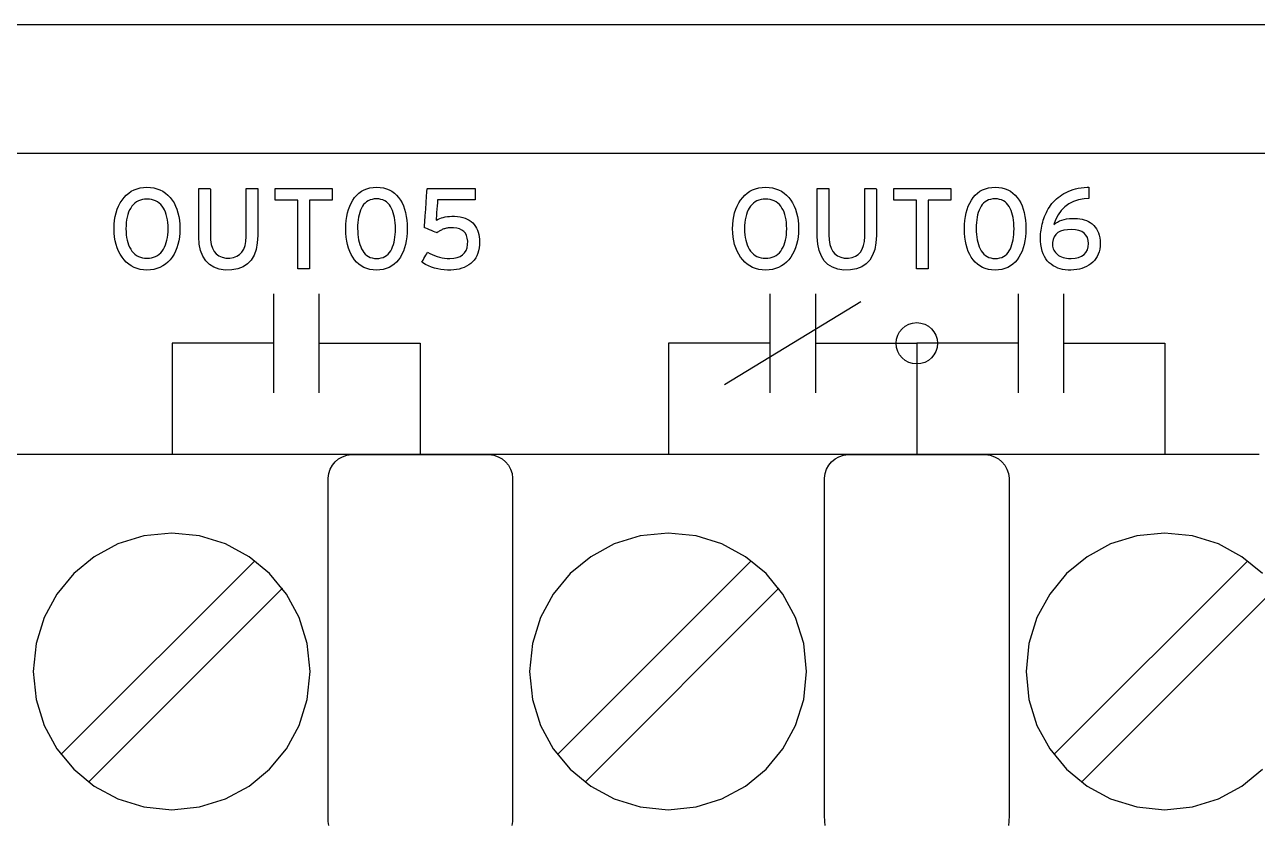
# Model space of a CAD drawing. Extents: x 1 to 47.7, y 0.2 to 35.
# Drawn here: x 29.093 to 30.583, y 14.148 to 15.115 of the extents above; entities that cross this region are included whole.
import ezdxf

# ---------------------------------------------------------------- set-up
doc = ezdxf.new("R2010")
doc.units = 0
doc.header["$MEASUREMENT"] = 0
doc.layers.add('7_0_____DWG', color=7, linetype='CONTINUOUS')

msp = doc.modelspace()

# ---------------------------------------------------------------- linework, layer by layer
at = {"layer": '7_0_____DWG'}
for points in [[(29.0528, 15.1152), (29.1313, 15.1152), (29.2105, 15.1152), (29.2904, 15.1152), (29.371, 15.1152), (29.4523, 15.1152), (29.5343, 15.1152), (29.617, 15.1152), (29.7003, 15.1152), (29.7842, 15.1152), (29.8687, 15.1152), (29.9539, 15.1152), (30.0397, 15.1152), (30.126, 15.1152), (30.2129, 15.1152), (30.3004, 15.1152), (30.3884, 15.1152), (30.5661, 15.1152), (30.7458, 15.1152)], [(28.9854, 14.9598), (29.0998, 14.9598), (29.2156, 14.9598), (29.3328, 14.9598), (29.4512, 14.9598), (29.5708, 14.9598), (29.6916, 14.9598), (29.8135, 14.9598), (29.9364, 14.9598), (30.0602, 14.9598), (30.3105, 14.9598), (30.5639, 14.9598), (30.8198, 14.9598), (31.0777, 14.9598), (31.3372, 14.9598), (31.8587, 14.9598), (32.3802, 14.9598)], [(29.437, 14.9028), (29.437, 14.8199), (29.4229, 14.8199), (29.4229, 14.9028), (29.3955, 14.9028), (29.3955, 14.9171), (29.4645, 14.9171), (29.4645, 14.9028), (29.437, 14.9028)], [(30.1847, 14.9028), (30.1847, 14.8199), (30.1706, 14.8199), (30.1706, 14.9028), (30.1431, 14.9028), (30.1431, 14.9171), (30.2122, 14.9171), (30.2122, 14.9028), (30.1847, 14.9028)], [(29.3934, 14.7899), (29.3934, 14.6699)], [(29.4484, 14.7899), (29.4484, 14.6699)], [(30.1034, 14.7799), (29.9384, 14.6799)], [(29.9934, 14.7899), (29.9934, 14.6699)], [(30.0484, 14.7899), (30.0484, 14.6699)], [(30.2934, 14.7899), (30.2934, 14.6699)], [(30.3484, 14.7899), (30.3484, 14.6699)], [(29.3934, 14.7299), (29.2709, 14.7299), (29.2709, 14.5953)], [(29.4484, 14.7299), (29.5709, 14.7299), (29.5709, 14.5953)], [(29.9934, 14.7299), (29.8709, 14.7299), (29.8709, 14.5953)], [(30.0484, 14.7299), (30.1709, 14.7299), (30.1709, 14.5953)], [(30.2934, 14.7299), (30.1709, 14.7299), (30.1709, 14.5953)], [(30.3484, 14.7299), (30.4709, 14.7299), (30.4709, 14.5953)], [(30.5847, 14.5953), (30.4683, 14.5953), (30.3469, 14.5953), (30.2211, 14.5953), (30.0913, 14.5953), (29.9579, 14.5953), (29.8214, 14.5953), (29.6822, 14.5953), (29.5408, 14.5953), (29.2531, 14.5953), (28.9618, 14.5953)], [(29.4603, 14.147), (29.4596, 14.1516), (29.4595, 14.1591), (29.4595, 14.1913), (29.4595, 14.2454), (29.4595, 14.3131), (29.4595, 14.3861), (29.4595, 14.4561), (29.4595, 14.5149), (29.4595, 14.5543), (29.4595, 14.567), (29.4602, 14.5726), (29.462, 14.5778), (29.4646, 14.5825), (29.468, 14.5866), (29.4722, 14.5901), (29.4769, 14.5927), (29.4822, 14.5946), (29.4879, 14.5954), (29.4928, 14.5954), (29.507, 14.5954), (29.5293, 14.5954), (29.5565, 14.5954), (29.5854, 14.5954), (29.6126, 14.5954), (29.6349, 14.5954), (29.6491, 14.5954), (29.6541, 14.5954), (29.6597, 14.5946), (29.665, 14.5927), (29.6697, 14.5901), (29.6739, 14.5866), (29.6773, 14.5825), (29.6799, 14.5778), (29.6817, 14.5726), (29.6824, 14.567), (29.6824, 14.5543), (29.6824, 14.5149), (29.6824, 14.4561), (29.6824, 14.3861), (29.6824, 14.3131), (29.6824, 14.2454), (29.6824, 14.1913), (29.6824, 14.1591), (29.6823, 14.1516), (29.6816, 14.1469)], [(30.0603, 14.147), (30.0596, 14.1516), (30.0595, 14.1591), (30.0595, 14.1913), (30.0595, 14.2454), (30.0595, 14.3131), (30.0595, 14.3861), (30.0595, 14.4561), (30.0595, 14.5149), (30.0595, 14.5543), (30.0595, 14.567), (30.0602, 14.5726), (30.062, 14.5778), (30.0646, 14.5825), (30.068, 14.5866), (30.0722, 14.5901), (30.0769, 14.5927), (30.0822, 14.5946), (30.0879, 14.5954), (30.0928, 14.5954), (30.107, 14.5954), (30.1293, 14.5954), (30.1565, 14.5954), (30.1854, 14.5954), (30.2126, 14.5954), (30.2349, 14.5954), (30.2491, 14.5954), (30.2541, 14.5954), (30.2597, 14.5946), (30.265, 14.5927), (30.2697, 14.5901), (30.2739, 14.5866), (30.2773, 14.5825), (30.2799, 14.5778), (30.2817, 14.5726), (30.2824, 14.567), (30.2824, 14.5543), (30.2824, 14.5149), (30.2824, 14.4561), (30.2824, 14.3861), (30.2824, 14.3131), (30.2824, 14.2454), (30.2824, 14.1913), (30.2824, 14.1591), (30.2823, 14.1516), (30.2816, 14.1469)], [(30.5887, 14.4514), (30.5639, 14.4719), (30.5355, 14.4873), (30.5041, 14.4971), (30.4704, 14.5005), (30.4367, 14.4971), (30.4052, 14.4873), (30.3768, 14.4719), (30.352, 14.4514), (30.3316, 14.4266), (30.3162, 14.3982), (30.3064, 14.3668), (30.303, 14.3331), (30.3064, 14.2994), (30.3162, 14.268), (30.3316, 14.2396), (30.352, 14.2149), (30.3768, 14.1945), (30.4052, 14.1791), (30.4367, 14.1694), (30.4704, 14.166), (30.5041, 14.1694), (30.5355, 14.1791), (30.5639, 14.1945), (30.5887, 14.2149)], [(29.1366, 14.2328), (29.3708, 14.4671)], [(29.7366, 14.2328), (29.9708, 14.4671)], [(30.3366, 14.2328), (30.5709, 14.4671)], [(29.17, 14.1994), (29.4043, 14.4337)], [(29.77, 14.1994), (30.0043, 14.4337)], [(30.37, 14.1994), (30.6043, 14.4337)]]:
    msp.add_lwpolyline(points, dxfattribs=at)
for points in [[(29.2804, 14.8685), (29.2803, 14.8634), (29.2798, 14.8584), (29.2791, 14.8538), (29.278, 14.8493), (29.2767, 14.8452), (29.2751, 14.8412), (29.2732, 14.8376), (29.271, 14.8341), (29.2685, 14.8309), (29.2658, 14.8281), (29.2628, 14.8255), (29.2596, 14.8234), (29.2562, 14.8216), (29.2526, 14.8203), (29.2488, 14.8192), (29.2448, 14.8186), (29.2405, 14.8183), (29.2363, 14.8186), (29.2323, 14.8192), (29.2285, 14.8203), (29.2249, 14.8216), (29.2216, 14.8234), (29.2184, 14.8255), (29.2155, 14.8281), (29.2129, 14.8309), (29.2104, 14.8341), (29.2081, 14.8376), (29.2062, 14.8412), (29.2045, 14.8452), (29.2032, 14.8493), (29.2021, 14.8538), (29.2013, 14.8584), (29.2009, 14.8634), (29.2007, 14.8685), (29.2009, 14.8737), (29.2013, 14.8786), (29.2021, 14.8833), (29.2032, 14.8878), (29.2045, 14.892), (29.2062, 14.8959), (29.2081, 14.8996), (29.2104, 14.9031), (29.2129, 14.9063), (29.2155, 14.9091), (29.2184, 14.9116), (29.2216, 14.9137), (29.2249, 14.9154), (29.2285, 14.9168), (29.2323, 14.9178), (29.2363, 14.9184), (29.2405, 14.9186), (29.2448, 14.9184), (29.2488, 14.9178), (29.2526, 14.9168), (29.2562, 14.9154), (29.2596, 14.9137), (29.2628, 14.9116), (29.2658, 14.9091), (29.2685, 14.9063), (29.271, 14.9031), (29.2732, 14.8996), (29.2751, 14.8959), (29.2767, 14.892), (29.278, 14.8878), (29.2791, 14.8833), (29.2798, 14.8786), (29.2803, 14.8737)], [(29.3745, 14.8604), (29.3739, 14.8513), (29.3724, 14.8433), (29.3699, 14.8364), (29.3665, 14.8306), (29.3621, 14.8259), (29.3568, 14.8224), (29.3504, 14.8199), (29.3432, 14.8186), (29.3351, 14.8185), (29.3278, 14.8196), (29.3214, 14.8219), (29.316, 14.8253), (29.3115, 14.8297), (29.3079, 14.8353), (29.3053, 14.842), (29.3037, 14.8499), (29.303, 14.8588), (29.303, 14.8621), (29.303, 14.8671), (29.303, 14.8748), (29.303, 14.884), (29.303, 14.8938), (29.303, 14.903), (29.303, 14.9107), (29.303, 14.9157), (29.303, 14.9171), (29.3037, 14.9171), (29.3053, 14.9171), (29.3074, 14.9171), (29.3098, 14.9171), (29.3122, 14.9171), (29.3144, 14.9171), (29.3161, 14.9171), (29.317, 14.9171), (29.3171, 14.9163), (29.3171, 14.912), (29.3171, 14.9048), (29.3171, 14.8959), (29.3171, 14.8862), (29.3171, 14.8768), (29.3171, 14.8688), (29.3171, 14.8632), (29.3171, 14.8611), (29.3173, 14.8549), (29.3182, 14.8495), (29.3197, 14.8449), (29.3217, 14.841), (29.3243, 14.8379), (29.3275, 14.8355), (29.3313, 14.8339), (29.3357, 14.833), (29.3406, 14.8329), (29.3452, 14.8336), (29.3491, 14.8351), (29.3525, 14.8372), (29.3553, 14.8401), (29.3575, 14.8437), (29.359, 14.848), (29.36, 14.8531), (29.3604, 14.8589), (29.3604, 14.8615), (29.3604, 14.8666), (29.3604, 14.8743), (29.3604, 14.8837), (29.3604, 14.8936), (29.3604, 14.9029), (29.3604, 14.9106), (29.3604, 14.9157), (29.3604, 14.9171), (29.3612, 14.9171), (29.3627, 14.9171), (29.3648, 14.9171), (29.3672, 14.9171), (29.3696, 14.9171), (29.3718, 14.9171), (29.3735, 14.9171), (29.3744, 14.9171), (29.3745, 14.9163), (29.3745, 14.9119), (29.3745, 14.9047), (29.3745, 14.8956), (29.3745, 14.8858), (29.3745, 14.8763), (29.3745, 14.8682), (29.3745, 14.8625)], [(29.5551, 14.8687), (29.555, 14.8635), (29.5546, 14.8586), (29.5539, 14.8539), (29.553, 14.8495), (29.5518, 14.8453), (29.5504, 14.8414), (29.5487, 14.8376), (29.5468, 14.8342), (29.5446, 14.8309), (29.5421, 14.8281), (29.5394, 14.8255), (29.5364, 14.8234), (29.5332, 14.8216), (29.5297, 14.8203), (29.526, 14.8192), (29.522, 14.8186), (29.5178, 14.8183), (29.5137, 14.8186), (29.5098, 14.8192), (29.5061, 14.8202), (29.5027, 14.8216), (29.4995, 14.8234), (29.4965, 14.8255), (29.4938, 14.828), (29.4914, 14.8308), (29.4892, 14.834), (29.4872, 14.8374), (29.4855, 14.8411), (29.4841, 14.845), (29.4829, 14.8492), (29.482, 14.8536), (29.4814, 14.8583), (29.481, 14.8632), (29.4808, 14.8684), (29.481, 14.8736), (29.4814, 14.8785), (29.482, 14.8832), (29.483, 14.8876), (29.4841, 14.8918), (29.4856, 14.8958), (29.4873, 14.8995), (29.4893, 14.903), (29.4915, 14.9062), (29.494, 14.9091), (29.4967, 14.9116), (29.4997, 14.9137), (29.5029, 14.9155), (29.5063, 14.9168), (29.51, 14.9178), (29.5139, 14.9184), (29.5181, 14.9186), (29.5223, 14.9184), (29.5263, 14.9178), (29.53, 14.9168), (29.5334, 14.9154), (29.5366, 14.9137), (29.5396, 14.9116), (29.5423, 14.9091), (29.5447, 14.9063), (29.5469, 14.9031), (29.5488, 14.8997), (29.5505, 14.896), (29.5519, 14.8921), (29.553, 14.8879), (29.5539, 14.8834), (29.5546, 14.8788), (29.555, 14.8738)], [(29.6426, 14.8529), (29.6425, 14.849), (29.6421, 14.8453), (29.6414, 14.8419), (29.6404, 14.8387), (29.6392, 14.8358), (29.6378, 14.8331), (29.636, 14.8306), (29.6341, 14.8284), (29.6318, 14.8264), (29.6294, 14.8246), (29.6268, 14.8231), (29.624, 14.8217), (29.6211, 14.8206), (29.618, 14.8197), (29.6147, 14.8191), (29.6112, 14.8186), (29.6076, 14.8184), (29.6037, 14.8184), (29.5997, 14.8186), (29.5958, 14.8191), (29.592, 14.8198), (29.5882, 14.8208), (29.5845, 14.822), (29.5809, 14.8235), (29.5773, 14.8252), (29.5739, 14.8272), (29.5728, 14.8281), (29.5734, 14.8291), (29.5742, 14.8306), (29.5753, 14.8325), (29.5765, 14.8345), (29.5776, 14.8365), (29.5786, 14.8382), (29.5792, 14.8394), (29.5795, 14.84), (29.5822, 14.8386), (29.5851, 14.8371), (29.5881, 14.8359), (29.5911, 14.8348), (29.5941, 14.834), (29.5971, 14.8333), (29.6001, 14.8328), (29.6032, 14.8325), (29.6065, 14.8324), (29.6112, 14.8328), (29.6153, 14.8337), (29.6189, 14.835), (29.6219, 14.8369), (29.6243, 14.8393), (29.6262, 14.8421), (29.6274, 14.8455), (29.6281, 14.8494), (29.6282, 14.8535), (29.6277, 14.8571), (29.6268, 14.8602), (29.6253, 14.8629), (29.6234, 14.8652), (29.621, 14.8669), (29.6182, 14.8683), (29.6149, 14.8691), (29.611, 14.8696), (29.6085, 14.8696), (29.6072, 14.8696), (29.6059, 14.8695), (29.6047, 14.8694), (29.6035, 14.8692), (29.6024, 14.869), (29.6013, 14.8688), (29.6002, 14.8685), (29.5992, 14.8682), (29.5982, 14.8678), (29.5972, 14.8674), (29.5963, 14.8669), (29.5953, 14.8664), (29.5944, 14.8659), (29.5935, 14.8654), (29.5927, 14.8648), (29.5918, 14.8641), (29.591, 14.8635), (29.5904, 14.8637), (29.589, 14.8643), (29.5869, 14.8652), (29.5844, 14.8662), (29.5819, 14.8672), (29.5795, 14.8682), (29.5775, 14.869), (29.5763, 14.8695), (29.5759, 14.8697), (29.5761, 14.8721), (29.5764, 14.8772), (29.5769, 14.8841), (29.5774, 14.892), (29.578, 14.9), (29.5785, 14.9074), (29.5789, 14.9131), (29.5791, 14.9165), (29.5796, 14.9171), (29.5833, 14.9171), (29.5901, 14.9171), (29.5989, 14.9171), (29.6086, 14.9171), (29.6183, 14.9171), (29.6269, 14.9171), (29.6334, 14.9171), (29.6368, 14.9171), (29.637, 14.9169), (29.637, 14.9158), (29.637, 14.914), (29.637, 14.9119), (29.637, 14.9095), (29.637, 14.9072), (29.637, 14.9053), (29.637, 14.9039), (29.637, 14.9033), (29.6357, 14.9033), (29.6316, 14.9033), (29.6255, 14.9033), (29.6182, 14.9033), (29.6105, 14.9033), (29.6032, 14.9033), (29.5971, 14.9033), (29.5931, 14.9033), (29.5918, 14.9032), (29.5917, 14.9022), (29.5915, 14.8997), (29.5912, 14.8961), (29.5909, 14.8921), (29.5906, 14.8879), (29.5903, 14.884), (29.5901, 14.8809), (29.59, 14.879), (29.5905, 14.8789), (29.5924, 14.8799), (29.5944, 14.8808), (29.5965, 14.8816), (29.5987, 14.8822), (29.6011, 14.8827), (29.6036, 14.8831), (29.6062, 14.8834), (29.609, 14.8835), (29.6123, 14.8835), (29.6158, 14.8833), (29.619, 14.8828), (29.6221, 14.8821), (29.6249, 14.8812), (29.6276, 14.8801), (29.63, 14.8787), (29.6322, 14.8772), (29.6342, 14.8754), (29.636, 14.8734), (29.6375, 14.8713), (29.6389, 14.8691), (29.64, 14.8667), (29.641, 14.8642), (29.6417, 14.8616), (29.6422, 14.8588), (29.6425, 14.8559)], [(30.0281, 14.8685), (30.0279, 14.8634), (30.0274, 14.8584), (30.0267, 14.8538), (30.0257, 14.8493), (30.0243, 14.8452), (30.0227, 14.8412), (30.0208, 14.8376), (30.0186, 14.8341), (30.0162, 14.8309), (30.0134, 14.8281), (30.0105, 14.8255), (30.0073, 14.8234), (30.0039, 14.8216), (30.0003, 14.8203), (29.9965, 14.8192), (29.9924, 14.8186), (29.9881, 14.8183), (29.9839, 14.8186), (29.9799, 14.8192), (29.9761, 14.8203), (29.9725, 14.8216), (29.9692, 14.8234), (29.9661, 14.8255), (29.9632, 14.8281), (29.9605, 14.8309), (29.958, 14.8341), (29.9558, 14.8376), (29.9538, 14.8412), (29.9522, 14.8452), (29.9508, 14.8493), (29.9498, 14.8538), (29.949, 14.8584), (29.9485, 14.8634), (29.9483, 14.8685), (29.9485, 14.8737), (29.949, 14.8786), (29.9498, 14.8833), (29.9508, 14.8878), (29.9522, 14.892), (29.9538, 14.8959), (29.9558, 14.8996), (29.958, 14.9031), (29.9605, 14.9063), (29.9632, 14.9091), (29.9661, 14.9116), (29.9692, 14.9137), (29.9725, 14.9154), (29.9761, 14.9168), (29.9799, 14.9178), (29.9839, 14.9184), (29.9881, 14.9186), (29.9924, 14.9184), (29.9965, 14.9178), (30.0003, 14.9168), (30.0039, 14.9154), (30.0073, 14.9137), (30.0105, 14.9116), (30.0134, 14.9091), (30.0162, 14.9063), (30.0186, 14.9031), (30.0208, 14.8996), (30.0227, 14.8959), (30.0243, 14.892), (30.0257, 14.8878), (30.0267, 14.8833), (30.0274, 14.8786), (30.0279, 14.8737)], [(30.1221, 14.8604), (30.1216, 14.8513), (30.1201, 14.8433), (30.1176, 14.8364), (30.1142, 14.8306), (30.1098, 14.8259), (30.1044, 14.8224), (30.0981, 14.8199), (30.0908, 14.8186), (30.0828, 14.8185), (30.0754, 14.8196), (30.069, 14.8219), (30.0636, 14.8253), (30.0591, 14.8297), (30.0556, 14.8353), (30.053, 14.842), (30.0513, 14.8499), (30.0506, 14.8588), (30.0506, 14.8621), (30.0506, 14.8671), (30.0506, 14.8748), (30.0506, 14.884), (30.0506, 14.8938), (30.0506, 14.903), (30.0506, 14.9107), (30.0506, 14.9157), (30.0506, 14.9171), (30.0514, 14.9171), (30.0529, 14.9171), (30.055, 14.9171), (30.0574, 14.9171), (30.0598, 14.9171), (30.062, 14.9171), (30.0637, 14.9171), (30.0646, 14.9171), (30.0647, 14.9163), (30.0647, 14.912), (30.0647, 14.9048), (30.0647, 14.8959), (30.0647, 14.8862), (30.0647, 14.8768), (30.0647, 14.8688), (30.0647, 14.8632), (30.0647, 14.8611), (30.065, 14.8549), (30.0659, 14.8495), (30.0673, 14.8449), (30.0694, 14.841), (30.072, 14.8379), (30.0752, 14.8355), (30.079, 14.8339), (30.0833, 14.833), (30.0882, 14.8329), (30.0928, 14.8336), (30.0968, 14.8351), (30.1001, 14.8372), (30.1029, 14.8401), (30.1051, 14.8437), (30.1067, 14.848), (30.1077, 14.8531), (30.108, 14.8589), (30.108, 14.8615), (30.108, 14.8666), (30.108, 14.8743), (30.108, 14.8837), (30.108, 14.8936), (30.108, 14.9029), (30.108, 14.9106), (30.108, 14.9157), (30.1081, 14.9171), (30.1088, 14.9171), (30.1103, 14.9171), (30.1124, 14.9171), (30.1148, 14.9171), (30.1173, 14.9171), (30.1195, 14.9171), (30.1211, 14.9171), (30.122, 14.9171), (30.1221, 14.9163), (30.1221, 14.9119), (30.1221, 14.9047), (30.1221, 14.8956), (30.1221, 14.8858), (30.1221, 14.8763), (30.1221, 14.8682), (30.1221, 14.8625)], [(30.3027, 14.8687), (30.3026, 14.8635), (30.3022, 14.8586), (30.3016, 14.8539), (30.3007, 14.8495), (30.2995, 14.8453), (30.2981, 14.8414), (30.2964, 14.8376), (30.2944, 14.8342), (30.2922, 14.8309), (30.2897, 14.8281), (30.287, 14.8255), (30.284, 14.8234), (30.2808, 14.8216), (30.2774, 14.8203), (30.2736, 14.8192), (30.2697, 14.8186), (30.2655, 14.8183), (30.2613, 14.8186), (30.2574, 14.8192), (30.2537, 14.8202), (30.2503, 14.8216), (30.2471, 14.8234), (30.2442, 14.8255), (30.2415, 14.828), (30.239, 14.8308), (30.2368, 14.834), (30.2349, 14.8374), (30.2332, 14.8411), (30.2317, 14.845), (30.2306, 14.8492), (30.2297, 14.8536), (30.229, 14.8583), (30.2286, 14.8632), (30.2285, 14.8684), (30.2286, 14.8736), (30.229, 14.8785), (30.2297, 14.8832), (30.2306, 14.8876), (30.2318, 14.8918), (30.2332, 14.8958), (30.2349, 14.8995), (30.2369, 14.903), (30.2392, 14.9062), (30.2416, 14.9091), (30.2444, 14.9116), (30.2473, 14.9137), (30.2505, 14.9155), (30.254, 14.9168), (30.2577, 14.9178), (30.2616, 14.9184), (30.2657, 14.9186), (30.2699, 14.9184), (30.2739, 14.9178), (30.2776, 14.9168), (30.281, 14.9154), (30.2842, 14.9137), (30.2872, 14.9116), (30.2899, 14.9091), (30.2923, 14.9063), (30.2945, 14.9031), (30.2965, 14.8997), (30.2981, 14.896), (30.2995, 14.8921), (30.3007, 14.8879), (30.3016, 14.8834), (30.3022, 14.8788), (30.3026, 14.8738)], [(30.3927, 14.8507), (30.3925, 14.8472), (30.392, 14.8438), (30.3913, 14.8407), (30.3903, 14.8378), (30.389, 14.835), (30.3875, 14.8325), (30.3857, 14.8302), (30.3837, 14.828), (30.3813, 14.8261), (30.3789, 14.8244), (30.3762, 14.8228), (30.3734, 14.8215), (30.3705, 14.8205), (30.3674, 14.8196), (30.3642, 14.819), (30.3608, 14.8186), (30.3572, 14.8184), (30.3537, 14.8184), (30.3504, 14.8187), (30.3472, 14.8192), (30.3442, 14.8199), (30.3412, 14.8209), (30.3385, 14.8222), (30.3358, 14.8237), (30.3333, 14.8254), (30.3309, 14.8274), (30.3287, 14.8296), (30.3268, 14.8322), (30.3251, 14.835), (30.3236, 14.8381), (30.3225, 14.8415), (30.3215, 14.8453), (30.3209, 14.8493), (30.3205, 14.8536), (30.3205, 14.8576), (30.3205, 14.8599), (30.3206, 14.8622), (30.3209, 14.8645), (30.3212, 14.8668), (30.3215, 14.8691), (30.322, 14.8715), (30.3225, 14.8739), (30.3231, 14.8763), (30.3238, 14.8787), (30.3246, 14.881), (30.3254, 14.8834), (30.3264, 14.8857), (30.3275, 14.8879), (30.3286, 14.8902), (30.3299, 14.8924), (30.3313, 14.8945), (30.3327, 14.8967), (30.3343, 14.8988), (30.3361, 14.9008), (30.3379, 14.9027), (30.3399, 14.9045), (30.3419, 14.9062), (30.3441, 14.9079), (30.3464, 14.9095), (30.3488, 14.9109), (30.3513, 14.9123), (30.354, 14.9136), (30.3568, 14.9148), (30.3598, 14.9157), (30.3629, 14.9166), (30.3661, 14.9173), (30.3695, 14.9179), (30.3731, 14.9183), (30.3768, 14.9186), (30.3788, 14.9185), (30.3788, 14.9176), (30.3788, 14.916), (30.3788, 14.9139), (30.3788, 14.9115), (30.3788, 14.9092), (30.3788, 14.9072), (30.3788, 14.9057), (30.3788, 14.905), (30.3732, 14.9045), (30.3664, 14.9032), (30.3602, 14.9012), (30.3546, 14.8984), (30.3497, 14.8948), (30.3454, 14.8904), (30.3417, 14.8853), (30.3386, 14.8794), (30.3364, 14.8734), (30.3385, 14.8751), (30.3409, 14.8765), (30.3434, 14.8778), (30.3461, 14.8789), (30.349, 14.8797), (30.352, 14.8804), (30.3553, 14.8808), (30.3588, 14.881), (30.3622, 14.881), (30.3652, 14.8809), (30.368, 14.8805), (30.3708, 14.88), (30.3734, 14.8792), (30.3759, 14.8783), (30.3783, 14.8771), (30.3806, 14.8758), (30.3828, 14.8743), (30.3848, 14.8725), (30.3866, 14.8705), (30.3881, 14.8683), (30.3895, 14.8659), (30.3906, 14.8633), (30.3914, 14.8605), (30.3921, 14.8574), (30.3925, 14.8542)], [(29.2661, 14.8685), (29.266, 14.8723), (29.2657, 14.876), (29.2653, 14.8794), (29.2646, 14.8826), (29.2638, 14.8856), (29.2629, 14.8885), (29.2617, 14.8911), (29.2604, 14.8935), (29.2588, 14.8958), (29.2571, 14.8977), (29.2553, 14.8994), (29.2532, 14.9008), (29.251, 14.902), (29.2486, 14.9029), (29.2461, 14.9036), (29.2434, 14.904), (29.2405, 14.9041), (29.2377, 14.904), (29.235, 14.9036), (29.2325, 14.9029), (29.2302, 14.902), (29.228, 14.9008), (29.226, 14.8994), (29.2241, 14.8977), (29.2224, 14.8958), (29.2209, 14.8935), (29.2195, 14.8911), (29.2183, 14.8885), (29.2173, 14.8856), (29.2165, 14.8826), (29.2159, 14.8794), (29.2154, 14.876), (29.2152, 14.8723), (29.2151, 14.8685), (29.2152, 14.8648), (29.2154, 14.8612), (29.2159, 14.8578), (29.2165, 14.8546), (29.2173, 14.8516), (29.2183, 14.8488), (29.2195, 14.8462), (29.2209, 14.8438), (29.2224, 14.8415), (29.2241, 14.8395), (29.226, 14.8377), (29.228, 14.8362), (29.2302, 14.835), (29.2325, 14.8341), (29.235, 14.8334), (29.2377, 14.833), (29.2405, 14.8328), (29.2434, 14.833), (29.2461, 14.8334), (29.2486, 14.8341), (29.251, 14.835), (29.2532, 14.8362), (29.2553, 14.8377), (29.2571, 14.8395), (29.2588, 14.8415), (29.2604, 14.8438), (29.2617, 14.8462), (29.2629, 14.8488), (29.2638, 14.8516), (29.2646, 14.8546), (29.2653, 14.8578), (29.2657, 14.8612), (29.266, 14.8648)], [(29.5409, 14.8684), (29.5408, 14.872), (29.5406, 14.8755), (29.5402, 14.8788), (29.5397, 14.8819), (29.539, 14.885), (29.5382, 14.8878), (29.5373, 14.8905), (29.5362, 14.8931), (29.5349, 14.8954), (29.5335, 14.8975), (29.5318, 14.8994), (29.53, 14.9009), (29.5279, 14.9022), (29.5257, 14.9032), (29.5233, 14.9039), (29.5207, 14.9044), (29.5178, 14.9045), (29.5151, 14.9044), (29.5125, 14.9039), (29.5101, 14.9032), (29.5079, 14.9022), (29.5059, 14.901), (29.5041, 14.8994), (29.5024, 14.8976), (29.501, 14.8956), (29.4997, 14.8932), (29.4986, 14.8907), (29.4976, 14.8881), (29.4968, 14.8852), (29.4962, 14.8823), (29.4957, 14.8791), (29.4953, 14.8758), (29.4951, 14.8723), (29.4951, 14.8687), (29.4952, 14.8651), (29.4954, 14.8616), (29.4958, 14.8583), (29.4963, 14.8552), (29.497, 14.8522), (29.4978, 14.8494), (29.4988, 14.8467), (29.5, 14.8442), (29.5013, 14.8418), (29.5027, 14.8397), (29.5044, 14.8378), (29.5062, 14.8362), (29.5082, 14.8349), (29.5104, 14.8338), (29.5128, 14.8331), (29.5154, 14.8326), (29.5181, 14.8324), (29.5209, 14.8326), (29.5235, 14.8331), (29.526, 14.8338), (29.5282, 14.8348), (29.5302, 14.8361), (29.532, 14.8377), (29.5337, 14.8396), (29.5351, 14.8417), (29.5363, 14.8441), (29.5374, 14.8466), (29.5383, 14.8492), (29.5391, 14.852), (29.5397, 14.855), (29.5402, 14.8581), (29.5406, 14.8614), (29.5408, 14.8648)], [(30.0137, 14.8685), (30.0136, 14.8723), (30.0134, 14.876), (30.0129, 14.8794), (30.0123, 14.8826), (30.0115, 14.8856), (30.0105, 14.8885), (30.0093, 14.8911), (30.008, 14.8935), (30.0065, 14.8958), (30.0048, 14.8977), (30.0029, 14.8994), (30.0009, 14.9008), (29.9987, 14.902), (29.9963, 14.9029), (29.9937, 14.9036), (29.991, 14.904), (29.9881, 14.9041), (29.9853, 14.904), (29.9827, 14.9036), (29.9801, 14.9029), (29.9778, 14.902), (29.9756, 14.9008), (29.9736, 14.8994), (29.9718, 14.8977), (29.9701, 14.8958), (29.9685, 14.8935), (29.9672, 14.8911), (29.966, 14.8885), (29.965, 14.8856), (29.9642, 14.8826), (29.9635, 14.8794), (29.9631, 14.876), (29.9628, 14.8723), (29.9627, 14.8685), (29.9628, 14.8648), (29.9631, 14.8612), (29.9635, 14.8578), (29.9642, 14.8546), (29.965, 14.8516), (29.966, 14.8488), (29.9672, 14.8462), (29.9685, 14.8438), (29.9701, 14.8415), (29.9718, 14.8395), (29.9736, 14.8377), (29.9756, 14.8362), (29.9778, 14.835), (29.9801, 14.8341), (29.9827, 14.8334), (29.9853, 14.833), (29.9881, 14.8328), (29.991, 14.833), (29.9937, 14.8334), (29.9963, 14.8341), (29.9987, 14.835), (30.0009, 14.8362), (30.0029, 14.8377), (30.0048, 14.8395), (30.0065, 14.8415), (30.008, 14.8438), (30.0093, 14.8462), (30.0105, 14.8488), (30.0115, 14.8516), (30.0123, 14.8546), (30.0129, 14.8578), (30.0134, 14.8612), (30.0136, 14.8648)], [(30.2885, 14.8684), (30.2884, 14.872), (30.2882, 14.8755), (30.2879, 14.8788), (30.2873, 14.8819), (30.2867, 14.885), (30.2859, 14.8878), (30.2849, 14.8905), (30.2838, 14.8931), (30.2826, 14.8954), (30.2811, 14.8975), (30.2795, 14.8994), (30.2776, 14.9009), (30.2756, 14.9022), (30.2733, 14.9032), (30.2709, 14.9039), (30.2683, 14.9044), (30.2655, 14.9045), (30.2627, 14.9044), (30.2601, 14.9039), (30.2577, 14.9032), (30.2555, 14.9022), (30.2535, 14.901), (30.2517, 14.8994), (30.2501, 14.8976), (30.2486, 14.8956), (30.2474, 14.8932), (30.2462, 14.8907), (30.2453, 14.8881), (30.2445, 14.8852), (30.2438, 14.8823), (30.2433, 14.8791), (30.243, 14.8758), (30.2428, 14.8723), (30.2427, 14.8687), (30.2428, 14.8651), (30.243, 14.8616), (30.2434, 14.8583), (30.2439, 14.8552), (30.2446, 14.8522), (30.2455, 14.8494), (30.2465, 14.8467), (30.2476, 14.8442), (30.2489, 14.8418), (30.2504, 14.8397), (30.252, 14.8378), (30.2538, 14.8362), (30.2558, 14.8349), (30.258, 14.8338), (30.2604, 14.8331), (30.263, 14.8326), (30.2657, 14.8324), (30.2686, 14.8326), (30.2712, 14.8331), (30.2736, 14.8338), (30.2758, 14.8348), (30.2778, 14.8361), (30.2797, 14.8377), (30.2813, 14.8396), (30.2827, 14.8417), (30.284, 14.8441), (30.285, 14.8466), (30.286, 14.8492), (30.2867, 14.852), (30.2874, 14.855), (30.2879, 14.8581), (30.2882, 14.8614), (30.2884, 14.8648)], [(30.3784, 14.8505), (30.3781, 14.8544), (30.3771, 14.8577), (30.3754, 14.8606), (30.3732, 14.863), (30.3704, 14.8649), (30.3669, 14.8662), (30.3628, 14.867), (30.3581, 14.8674), (30.353, 14.8672), (30.3485, 14.8666), (30.3446, 14.8654), (30.3414, 14.8637), (30.3388, 14.8615), (30.3369, 14.8588), (30.3356, 14.8556), (30.3349, 14.8519), (30.3348, 14.8492), (30.335, 14.8475), (30.3354, 14.8458), (30.3359, 14.8442), (30.3366, 14.8427), (30.3374, 14.8413), (30.3384, 14.8399), (30.3396, 14.8386), (30.3409, 14.8374), (30.3424, 14.8362), (30.344, 14.8352), (30.3458, 14.8344), (30.3477, 14.8337), (30.3498, 14.8331), (30.352, 14.8327), (30.3543, 14.8325), (30.3574, 14.8325), (30.3623, 14.8329), (30.3665, 14.8338), (30.3701, 14.8353), (30.3731, 14.8373), (30.3754, 14.8398), (30.3771, 14.8428), (30.3781, 14.8464)], [(30.1959, 14.7299), (30.1954, 14.7249), (30.194, 14.7202), (30.1917, 14.7159), (30.1886, 14.7122), (30.1849, 14.7092), (30.1807, 14.7069), (30.176, 14.7054), (30.1709, 14.7049), (30.1659, 14.7054), (30.1612, 14.7069), (30.157, 14.7092), (30.1533, 14.7122), (30.1502, 14.7159), (30.1479, 14.7202), (30.1465, 14.7249), (30.1459, 14.7299), (30.1465, 14.7349), (30.1479, 14.7396), (30.1502, 14.7439), (30.1533, 14.7476), (30.157, 14.7506), (30.1612, 14.7529), (30.1659, 14.7544), (30.1709, 14.7549), (30.176, 14.7544), (30.1807, 14.7529), (30.1849, 14.7506), (30.1886, 14.7476), (30.1917, 14.7439), (30.194, 14.7396), (30.1954, 14.7349)], [(29.103, 14.3331), (29.1064, 14.2994), (29.1162, 14.268), (29.1316, 14.2396), (29.152, 14.2149), (29.1768, 14.1945), (29.2052, 14.1791), (29.2367, 14.1694), (29.2704, 14.166), (29.3041, 14.1694), (29.3355, 14.1791), (29.3639, 14.1945), (29.3887, 14.2149), (29.4091, 14.2396), (29.4245, 14.268), (29.4343, 14.2994), (29.4377, 14.3331), (29.4343, 14.3668), (29.4245, 14.3982), (29.4091, 14.4266), (29.3887, 14.4514), (29.3639, 14.4719), (29.3355, 14.4873), (29.3041, 14.4971), (29.2704, 14.5005), (29.2367, 14.4971), (29.2052, 14.4873), (29.1768, 14.4719), (29.152, 14.4514), (29.1316, 14.4266), (29.1162, 14.3982), (29.1064, 14.3668)], [(29.703, 14.3331), (29.7064, 14.2994), (29.7162, 14.268), (29.7316, 14.2396), (29.752, 14.2149), (29.7768, 14.1945), (29.8052, 14.1791), (29.8367, 14.1694), (29.8704, 14.166), (29.9041, 14.1694), (29.9355, 14.1791), (29.9639, 14.1945), (29.9887, 14.2149), (30.0091, 14.2396), (30.0245, 14.268), (30.0343, 14.2994), (30.0377, 14.3331), (30.0343, 14.3668), (30.0245, 14.3982), (30.0091, 14.4266), (29.9887, 14.4514), (29.9639, 14.4719), (29.9355, 14.4873), (29.9041, 14.4971), (29.8704, 14.5005), (29.8367, 14.4971), (29.8052, 14.4873), (29.7768, 14.4719), (29.752, 14.4514), (29.7316, 14.4266), (29.7162, 14.3982), (29.7064, 14.3668)]]:
    msp.add_lwpolyline(points, close=True, dxfattribs=at)

doc.saveas('drawing.dxf')
